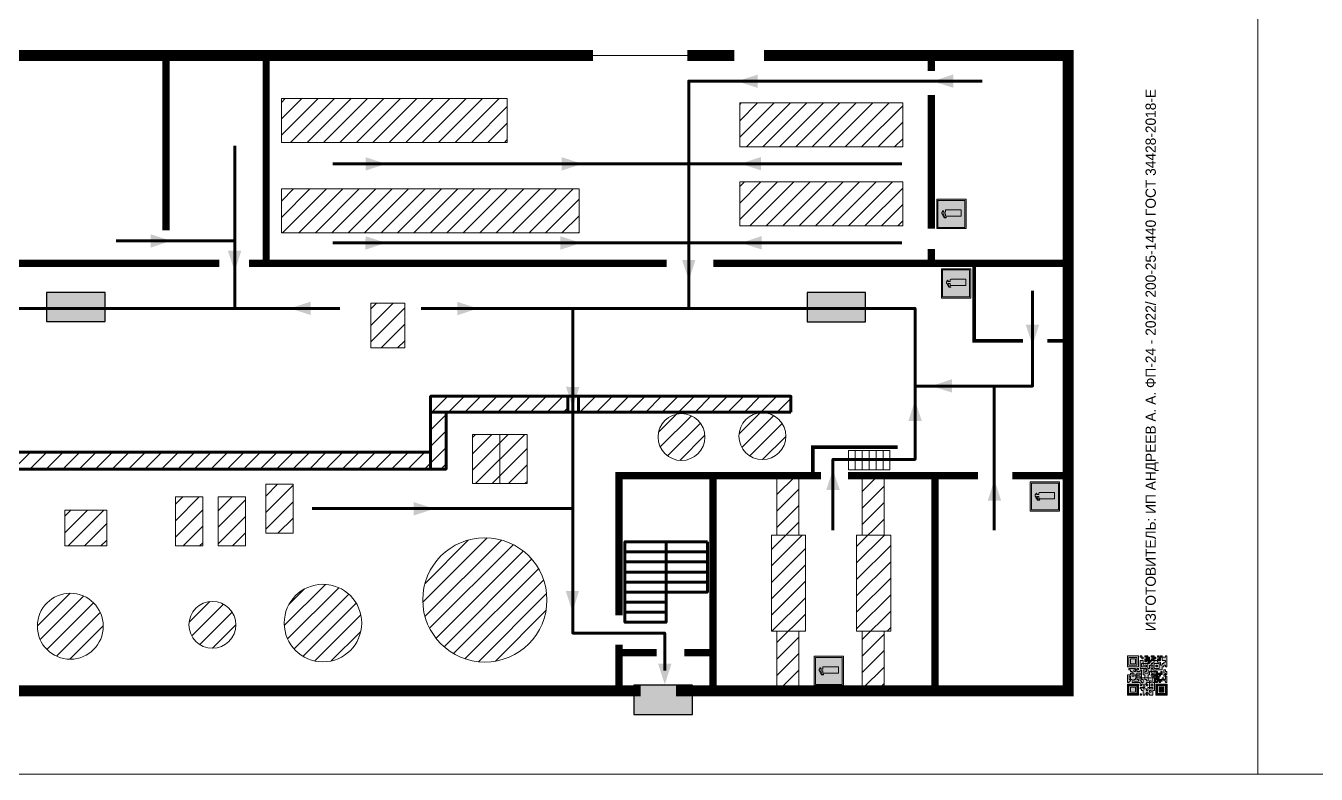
# Model space of a CAD drawing. Header units: millimetres. Extents: x 13810 to 67229, y 12374 to 21950.
# Drawn here: x 21384.7 to 21737.1, y 13757.4 to 13961.7 of the extents above; entities that cross this region are included whole.
import ezdxf

# ---------------------------------------------------------------- set-up
doc = ezdxf.new("R2010")
doc.units = ezdxf.units.MM
doc.layers.add('План_Штампы', color=7, linetype='Continuous')
doc.styles.add('обычный', font='arial.ttf')
pattern_1 = [(225, (42462.9512, 15480.0988), (2.24506403, -2.24506403), [])]

# ---------------------------------------------------------------- blocks, each defined once
blk = doc.blocks.new('A$C7B4425F7')
at = {"true_color": 0xffffff}
blk.add_hatch(color=7, dxfattribs=at).paths.add_polyline_path([(0, 0), (-16, 0), (-16, -8), (0, -8)])
h = blk.add_hatch(color=126)
h.paths.add_polyline_path([(-0.2, -0.2), (-15.8, -0.2), (-15.8, -7.8), (-0.2, -7.8)])
h.paths.add_polyline_path([(-11.76, -2.03), (-11.76, -3.66), (-11.17, -3.66, -0.568275), (-11.17, -6.18), (-12.58, -6.18), (-12.58, -2.03)], flags=16)
h.paths.add_polyline_path([(-13.33, -4.12, -0.495768), (-13.59, -6.18), (-15.03, -6.18), (-15.03, -2.03), (-13.59, -2.03, -0.487973)], flags=16)
h.paths.add_polyline_path([(-10.25, -2.03), (-9.48, -2.03), (-9.48, -6.18), (-10.25, -6.18)], flags=16)
h.paths.add_polyline_path([(-13.84, -3.69), (-14.24, -3.69), (-14.24, -3.03), (-13.9, -3.03, -0.692621)], flags=0)
h.paths.add_polyline_path([(-9.15, -2.03), (-8.4, -2.03), (-8.04, -3.07), (-7.68, -2.03), (-6.93, -2.03), (-7.64, -4.1), (-6.93, -6.18), (-7.68, -6.18), (-8.04, -5.14), (-8.4, -6.18), (-9.15, -6.18), (-8.44, -4.1)], flags=16)
h.paths.add_polyline_path([(-11.76, -4.46), (-11.42, -4.46, -0.692621), (-11.36, -5.12), (-11.76, -5.12)], flags=0)
h.paths.add_polyline_path([(-13.9, -5.2), (-14.24, -5.2), (-14.24, -4.55), (-13.84, -4.55, -0.708038)], flags=0)
edge = h.paths.add_edge_path(flags=16)
edge.add_ellipse((-5.51, -4.08), major_axis=(0, 2.05), ratio=0.586184, start_angle=0, end_angle=360)
edge = h.paths.add_edge_path(flags=0)
edge.add_ellipse((-5.51, -4.08), major_axis=(0, 1.14), ratio=0.454828, start_angle=0, end_angle=360)
h.paths.add_polyline_path([(-4.13, -4.96, 0.377264), (-3.48, -4.52, 0.0555), (-3.16, -2.03), (-1.66, -2.03), (-1.66, -4.96), (-0.96, -4.96), (-0.96, -7.01), (-1.75, -7.01), (-1.75, -6.18), (-3.3, -6.18), (-3.3, -7.02), (-4.13, -7.02)], flags=16)
h.paths.add_polyline_path([(-2.73, -2.91), (-2.28, -2.91), (-2.28, -4.96), (-3.05, -4.96, 0.079136)], flags=0)
at = {"color": 126}
blk.add_lwpolyline([(-16, -8), (0, -8), (0, 0), (-16, 0)], close=True, dxfattribs=at)
blk = doc.blocks.new('A$C32E8229D')
at = {"true_color": 0xffffff}
blk.add_hatch(color=7, dxfattribs=at).paths.add_polyline_path([(0, 0), (0, -8), (16, -8), (16, 0)])
h = blk.add_hatch(color=126)
h.paths.add_polyline_path([(0.2, -0.2), (15.8, -0.2), (15.8, -7.8), (0.2, -7.8)])
h.paths.add_polyline_path([(13.49, -2.05), (12.08, -2.05), (11.37, -2.63, 0.162397), (11.29, -2.84), (11.29, -3.63), (10.35, -3.63), (10.35, -4.05), (11.68, -4.05), (11.68, -3.48), (12.26, -4.28), (11.29, -5.1), (11.29, -6.78), (11.85, -6.78), (11.85, -5.44), (12.8, -4.64), (12.8, -5.94), (14.46, -5.94), (14.46, -5.39), (13.45, -5.39), (13.45, -3.97), (12.46, -2.59), (13.15, -2.59), (13.69, -3.34), (14.18, -3)], flags=16)
h.paths.add_polyline_path([(10.74, -1.82, 1), (11.8, -1.82, 1)], flags=16)
h.paths.add_polyline_path([(9.39, -3.59), (5.99, -3.59), (6.56, -3.03), (5.91, -3.03), (5.1, -3.83), (5.91, -4.64), (6.56, -4.64), (5.99, -4.09), (9.39, -4.09)], flags=16)
h.paths.add_polyline_path([(4.29, -1.08), (1.72, -1.08), (1.72, -6.6), (4.29, -6.6)], flags=16)
at = {"color": 126}
blk.add_lwpolyline([(16, -8), (0, -8), (0, 0), (16, 0)], close=True, dxfattribs=at)
blk = doc.blocks.new('A$C3AD82952')
at = {"true_color": 0xf5f5ff}
h = blk.add_hatch(color=7, dxfattribs=at)
h.dxf.hatch_style = 1
h.paths.add_polyline_path([(8.21, 8.73, 0.414214), (7.89, 9.05), (7.22, 9.05), (7.22, 9.92), (7.59, 9.92, 1), (7.57, 10.36), (7.22, 10.36), (7.22, 10.6), (6.43, 10.6), (6.43, 10.36), (6.01, 10.36), (4.74, 9.59), (4.74, 8.69), (4.98, 8.73), (4.98, 9.26), (6.12, 9.91), (6.43, 9.91), (6.43, 9.05), (5.76, 9.05, 0.414214), (5.44, 8.73), (5.44, 2.2), (8.21, 2.2)], flags=0)
h.paths.add_polyline_path([(12.8, 12.8), (0, 12.8), (0, 0), (12.8, 0)])
h.paths.add_polyline_path([(0.51, 12.29), (12.29, 12.29), (12.29, 0.51), (0.51, 0.51)], flags=16)
h.paths.add_polyline_path([(4.74, 9.59), (6.01, 10.36), (6.43, 10.36), (6.43, 10.6), (7.22, 10.6), (7.22, 10.36), (7.59, 10.36, -0.94586), (7.59, 9.92), (7.22, 9.92), (7.22, 9.05), (7.89, 9.05, -0.414214), (8.21, 8.73), (8.21, 2.2), (5.44, 2.2), (5.44, 8.73, -0.414214), (5.76, 9.05), (6.43, 9.05), (6.43, 9.91), (6.12, 9.91), (4.98, 9.26), (4.98, 8.73), (4.74, 8.69)], flags=0)
h = blk.add_hatch(color=242)
h.dxf.hatch_style = 1
h.paths.add_polyline_path([(12.29, 12.29), (0.51, 12.29), (0.51, 0.51), (12.29, 0.51)])
h.paths.add_polyline_path([(4.74, 8.69), (4.74, 9.59), (6.01, 10.36), (6.43, 10.36), (6.43, 10.6), (7.22, 10.6), (7.22, 10.36), (7.59, 10.36, -0.94586), (7.59, 9.92), (7.22, 9.92), (7.22, 9.05), (7.89, 9.05, -0.414214), (8.21, 8.73), (8.21, 2.2), (5.44, 2.2), (5.44, 8.73, -0.414214), (5.76, 9.05), (6.43, 9.05), (6.43, 9.91), (6.12, 9.91), (4.98, 9.26), (4.98, 8.73)], flags=16)
h = blk.add_hatch(color=7, dxfattribs=at)
h.dxf.hatch_style = 1
h.paths.add_polyline_path([(8.21, 8.73, 0.414214), (7.89, 9.05), (7.22, 9.05), (7.22, 9.92), (7.59, 9.92, 1), (7.57, 10.36), (7.22, 10.36), (7.22, 10.6), (6.43, 10.6), (6.43, 10.36), (6.01, 10.36), (4.74, 9.59), (4.74, 8.69), (4.98, 8.73), (4.98, 9.26), (6.12, 9.91), (6.43, 9.91), (6.43, 9.05), (5.76, 9.05, 0.414214), (5.44, 8.73), (5.44, 2.2), (8.21, 2.2)])
at = {"color": 242, "lineweight": 5}
for p, q in [((0, 0), (0, 12.8)), ((0, 12.8), (12.8, 12.8)), ((12.8, 0), (12.8, 12.8)), ((6.01, 10.36), (4.74, 9.59)), ((4.74, 9.59), (4.74, 8.69)), ((4.74, 8.69), (4.98, 8.73)), ((4.98, 9.26), (6.12, 9.91)), ((4.98, 8.73), (4.98, 9.26)), ((5.44, 2.2), (5.44, 8.73)), ((5.76, 9.05), (6.43, 9.05)), ((6.01, 10.36), (6.43, 10.36)), ((6.12, 9.91), (6.43, 9.91)), ((7.22, 10.6), (6.43, 10.6)), ((6.43, 10.6), (6.43, 10.36)), ((6.43, 9.91), (6.43, 9.05)), ((7.22, 10.36), (7.22, 10.6)), ((7.59, 10.36), (7.22, 10.36)), ((7.22, 9.05), (7.22, 9.92)), ((7.59, 9.92), (7.22, 9.92)), ((7.89, 9.05), (7.22, 9.05)), ((8.21, 2.2), (8.21, 8.73)), ((0, 0), (12.8, 0)), ((5.44, 2.2), (8.21, 2.2))]:
    blk.add_line(p, q, dxfattribs=at)
blk.add_lwpolyline([(0.51, 12.29), (12.29, 12.29), (12.29, 0.51), (0.51, 0.51)], close=True, dxfattribs=at)
for centre, radius, start, end in [((5.76, 8.73), 0.32, 90, 180), ((7.58, 10.14), 0.223, 273.1875, 86.8125), ((7.89, 8.73), 0.32, 0, 90)]:
    blk.add_arc(centre, radius, start, end, dxfattribs=at)
blk = doc.blocks.new('QR')
at = {"lineweight": 0}
h = blk.add_hatch(color=256, dxfattribs=at)
h.dxf.hatch_style = 1
h.paths.add_polyline_path([(9241.16, 2687.38), (9242.01, 2687.38), (9242.01, 2687.83), (9241.59, 2687.83), (9241.59, 2688.68), (9239.45, 2688.68), (9239.45, 2688.25), (9239.86, 2688.25), (9239.86, 2687.83), (9240.29, 2687.83), (9240.29, 2688.25), (9241.16, 2688.25), (9241.16, 2687.83), (9240.29, 2687.83), (9240.29, 2687.38), (9239.45, 2687.38), (9239.45, 2685.22), (9238.57, 2685.22), (9238.57, 2684.8), (9239.02, 2684.8), (9239.02, 2684.37), (9238.13, 2684.37), (9238.13, 2683.92), (9239.02, 2683.92), (9239.02, 2683.5), (9239.44, 2683.5), (9239.44, 2682.64), (9239.87, 2682.64), (9239.87, 2682.18), (9239.44, 2682.18), (9239.44, 2682.64), (9238.13, 2682.64), (9238.13, 2681.76), (9237.71, 2681.76), (9237.71, 2682.64), (9238.13, 2682.64), (9238.13, 2683.07), (9237.27, 2683.07), (9237.27, 2683.51), (9237.71, 2683.51), (9237.71, 2684.37), (9238.13, 2684.37), (9238.13, 2685.22), (9237.71, 2685.22), (9237.71, 2684.8), (9237.28, 2684.8), (9237.28, 2684.38), (9235.98, 2684.38), (9235.98, 2683.92), (9236.4, 2683.92), (9236.4, 2683.49), (9236.84, 2683.49), (9236.84, 2683.07), (9236.4, 2683.07), (9236.4, 2682.64), (9235.98, 2682.64), (9235.98, 2681.76), (9237.29, 2681.76), (9237.29, 2681.33), (9239.43, 2681.33), (9239.43, 2681.76), (9240.74, 2681.76), (9240.74, 2683.05), (9239.87, 2683.05), (9239.87, 2683.5), (9240.29, 2683.5), (9240.29, 2683.91), (9240.74, 2683.91), (9240.74, 2684.81), (9240.29, 2684.81), (9240.29, 2684.79), (9240.29, 2684.37), (9239.45, 2684.37), (9239.45, 2684.8), (9239.87, 2684.8), (9239.87, 2685.21), (9240.74, 2685.21), (9240.74, 2686.1), (9240.29, 2686.1), (9240.29, 2685.64), (9239.86, 2685.64), (9239.86, 2686.95), (9240.29, 2686.95), (9240.29, 2686.52), (9240.74, 2686.52), (9240.74, 2686.1), (9241.16, 2686.1), (9241.16, 2686.53), (9241.59, 2686.53), (9241.59, 2686.1), (9242.02, 2686.1), (9242.02, 2685.21), (9241.59, 2685.21), (9241.59, 2686.1), (9241.16, 2686.1), (9241.16, 2685.21), (9240.74, 2685.21), (9240.74, 2684.81), (9242.89, 2684.81), (9242.89, 2685.22), (9242.47, 2685.22), (9242.47, 2686.11), (9242.89, 2686.11), (9242.89, 2686.52), (9242.46, 2686.52), (9242.46, 2686.95), (9242.89, 2686.95), (9242.89, 2686.52), (9243.32, 2686.52), (9243.32, 2688.26), (9242.9, 2688.26), (9242.9, 2687.83), (9242.47, 2687.83), (9242.47, 2687.38), (9242.01, 2687.38), (9242.01, 2686.94), (9241.16, 2686.94)])
h.paths.add_polyline_path([(9239.02, 2682.18), (9239.02, 2681.76), (9238.54, 2681.76), (9238.54, 2682.18)], flags=16)
h.paths.add_polyline_path([(9237.27, 2682.65), (9237.27, 2682.19), (9236.83, 2682.19), (9236.83, 2682.65)], flags=16)
h = blk.add_hatch(color=256, dxfattribs=at)
h.dxf.hatch_style = 1
h.paths.add_polyline_path([(9238.15, 2687.83), (9236.83, 2687.83), (9236.83, 2686.52), (9238.15, 2686.52)], flags=0)
h.paths.add_polyline_path([(9239.01, 2685.65), (9239.01, 2688.68), (9235.98, 2688.68), (9235.98, 2685.65)])
h.paths.add_polyline_path([(9236.41, 2686.1), (9236.41, 2688.26), (9238.56, 2688.26), (9238.56, 2686.1)], flags=16)
h.paths.add_polyline_path([(9236.83, 2686.52), (9236.83, 2687.83), (9238.15, 2687.83), (9238.15, 2686.52)], flags=0)
h = blk.add_hatch(color=256, dxfattribs=at)
h.dxf.hatch_style = 1
h.paths.add_polyline_path([(9243.32, 2686.11), (9242.89, 2686.11), (9242.89, 2685.64), (9243.32, 2685.64)])
h.paths.add_polyline_path([(9239.02, 2683.07), (9239.02, 2683.5), (9238.56, 2683.5), (9238.56, 2683.07)])
h.paths.add_polyline_path([(9236.4, 2684.8), (9236.4, 2685.22), (9235.98, 2685.22), (9235.98, 2684.8)])
h.paths.add_polyline_path([(9236.4, 2683.07), (9236.4, 2683.49), (9235.98, 2683.49), (9235.98, 2683.07)])
h = blk.add_hatch(color=256, dxfattribs=at)
h.dxf.hatch_style = 1
h.paths.add_polyline_path([(9238.15, 2686.52), (9238.15, 2687.83), (9236.83, 2687.83), (9236.83, 2686.52)])
h.paths.add_polyline_path([(9245.91, 2686.52), (9245.91, 2687.83), (9244.59, 2687.83), (9244.59, 2686.52)], flags=0)
h.paths.add_polyline_path([(9246.77, 2685.65), (9246.77, 2688.68), (9243.74, 2688.68), (9243.74, 2685.65)])
h.paths.add_polyline_path([(9244.17, 2686.1), (9244.17, 2688.26), (9246.32, 2688.26), (9246.32, 2686.1)], flags=16)
h.paths.add_polyline_path([(9244.59, 2686.52), (9244.59, 2687.83), (9245.91, 2687.83), (9245.91, 2686.52)], flags=0)
h = blk.add_hatch(color=256, dxfattribs=at)
h.dxf.hatch_style = 1
h.paths.add_polyline_path([(9240.75, 2681.76), (9240.75, 2681.35), (9241.17, 2681.35), (9241.17, 2681.76)])
h.paths.add_polyline_path([(9241.6, 2682.18), (9241.17, 2682.18), (9241.17, 2681.76), (9241.6, 2681.76)])
h.paths.add_polyline_path([(9242.47, 2681.34), (9242.47, 2682.19), (9242.02, 2682.19), (9242.02, 2681.76), (9241.6, 2681.76), (9241.6, 2681.34)])
h.paths.add_polyline_path([(9239.87, 2678.3), (9239.44, 2678.3), (9239.44, 2677.89), (9241.17, 2677.89), (9241.17, 2678.3), (9240.28, 2678.3), (9240.28, 2678.73), (9239.87, 2678.73)])
h.paths.add_polyline_path([(9240.75, 2678.73), (9240.75, 2679.19), (9240.28, 2679.19), (9240.28, 2678.73)])
h.paths.add_polyline_path([(9241.6, 2678.73), (9241.17, 2678.73), (9241.17, 2678.3), (9241.6, 2678.3)])
h.paths.add_polyline_path([(9242.02, 2678.3), (9241.6, 2678.3), (9241.6, 2677.89), (9242.48, 2677.89), (9242.48, 2678.31), (9242.9, 2678.31), (9242.9, 2678.73), (9242.02, 2678.73)])
h.paths.add_polyline_path([(9246.36, 2684.37), (9246.36, 2684.79), (9245.93, 2684.79), (9245.93, 2684.37)])
h.paths.add_polyline_path([(9246.78, 2685.2), (9246.36, 2685.2), (9246.36, 2684.79), (9246.78, 2684.79)])
h.paths.add_polyline_path([(9245.91, 2687.83), (9244.59, 2687.83), (9244.59, 2686.52), (9245.91, 2686.52)])
h = blk.add_hatch(color=256, dxfattribs=at)
h.dxf.hatch_style = 1
h.paths.add_polyline_path([(9243.32, 2682.64), (9243.32, 2683.07), (9244.62, 2683.07), (9244.62, 2684.37), (9243.74, 2684.37), (9243.74, 2684.8), (9244.62, 2684.8), (9244.62, 2684.37), (9245.48, 2684.37), (9245.48, 2685.22), (9243.32, 2685.22), (9243.32, 2683.5), (9242.89, 2683.5), (9242.89, 2683.06), (9242.01, 2683.06), (9242.01, 2683.91), (9242.47, 2683.91), (9242.47, 2683.5), (9242.89, 2683.5), (9242.89, 2684.38), (9241.59, 2684.38), (9241.59, 2683.91), (9240.74, 2683.91), (9240.74, 2683.05), (9241.59, 2683.05), (9241.59, 2682.64), (9242.47, 2682.64), (9242.47, 2682.19), (9242.91, 2682.19), (9242.91, 2681.34), (9242.48, 2681.34), (9242.48, 2680.91), (9242.91, 2680.91), (9242.91, 2679.17), (9243.75, 2679.17), (9243.75, 2678.73), (9244.2, 2678.73), (9244.2, 2678.3), (9243.75, 2678.3), (9243.75, 2677.88), (9246.78, 2677.88), (9246.78, 2678.3), (9246.35, 2678.3), (9246.35, 2679.19), (9245.48, 2679.19), (9245.48, 2678.31), (9245.05, 2678.31), (9245.05, 2678.73), (9244.62, 2678.73), (9244.62, 2679.19), (9244.2, 2679.19), (9244.2, 2679.61), (9245.05, 2679.61), (9245.05, 2680.46), (9245.48, 2680.46), (9245.48, 2681.34), (9245.04, 2681.34), (9245.04, 2681.76), (9244.63, 2681.76), (9244.63, 2682.19), (9244.21, 2682.19), (9244.21, 2681.76), (9243.32, 2681.76), (9243.32, 2682.19), (9244.21, 2682.19), (9244.21, 2682.64)])
h.paths.add_polyline_path([(9243.75, 2683.49), (9243.75, 2683.92), (9244.21, 2683.92), (9244.21, 2683.49)], flags=16)
h.paths.add_polyline_path([(9243.32, 2681.34), (9244.63, 2681.34), (9244.63, 2680.04), (9243.32, 2680.04)], flags=16)
h.paths.add_polyline_path([(9243.76, 2680.89), (9244.18, 2680.89), (9244.18, 2680.48), (9243.76, 2680.48)], flags=0)
h = blk.add_hatch(color=256, dxfattribs=at)
h.dxf.hatch_style = 1
h.paths.add_polyline_path([(9246.36, 2683.07), (9246.78, 2683.07), (9246.78, 2683.92), (9246.36, 2683.92), (9246.36, 2683.49), (9245.92, 2683.49), (9245.92, 2683.92), (9245.06, 2683.92), (9245.06, 2683.49), (9245.48, 2683.49), (9245.48, 2683.07), (9244.62, 2683.07), (9244.62, 2682.65), (9245.05, 2682.65), (9245.05, 2682.18), (9245.48, 2682.18), (9245.48, 2682.65), (9246.36, 2682.65)])
h.paths.add_polyline_path([(9246.78, 2682.18), (9246.36, 2682.18), (9246.36, 2681.75), (9245.92, 2681.75), (9245.92, 2682.18), (9245.48, 2682.18), (9245.48, 2681.34), (9245.48, 2681.34), (9245.94, 2681.34), (9245.94, 2680.91), (9246.36, 2680.91), (9246.36, 2681.34), (9246.78, 2681.34)])
h = blk.add_hatch(color=256, dxfattribs=at)
h.dxf.hatch_style = 1
h.paths.add_polyline_path([(9235.98, 2680.9), (9235.98, 2677.86), (9239.02, 2677.86), (9239.02, 2680.9)])
h.paths.add_polyline_path([(9238.57, 2680.48), (9238.57, 2678.32), (9236.41, 2678.32), (9236.41, 2680.48)], flags=16)
h.paths.add_polyline_path([(9238.15, 2680.05), (9238.15, 2678.74), (9236.83, 2678.74), (9236.83, 2680.05)], flags=0)
h = blk.add_hatch(color=256, dxfattribs=at)
h.dxf.hatch_style = 1
h.paths.add_polyline_path([(9238.15, 2680.05), (9236.83, 2680.05), (9236.83, 2678.74), (9238.15, 2678.74)])
h = blk.add_hatch(color=256, dxfattribs=at)
h.dxf.hatch_style = 1
h.paths.add_polyline_path([(9242.02, 2680.46), (9242.48, 2680.46), (9242.48, 2680.91), (9241.58, 2680.91), (9241.58, 2681.35), (9241.17, 2681.35), (9241.17, 2680.91), (9240.75, 2680.91), (9240.75, 2681.33), (9239.43, 2681.33), (9239.43, 2680.46), (9239.86, 2680.46), (9239.86, 2680.92), (9240.3, 2680.92), (9240.3, 2680.46), (9239.86, 2680.46), (9239.86, 2680.04), (9239.44, 2680.04), (9239.44, 2679.62), (9239.86, 2679.62), (9239.86, 2679.19), (9240.29, 2679.19), (9240.29, 2680.03), (9241.18, 2680.03), (9241.18, 2680.47), (9241.6, 2680.47), (9241.6, 2680.03), (9241.18, 2680.03), (9241.18, 2679.61), (9241.6, 2679.61), (9241.6, 2679.19), (9242.47, 2679.19), (9242.47, 2679.6), (9242.02, 2679.6)])
h = blk.add_hatch(color=256, dxfattribs=at)
h.dxf.hatch_style = 1
h.paths.add_polyline_path([(9244.18, 2680.48), (9244.18, 2680.89), (9243.76, 2680.89), (9243.76, 2680.48)])
h = blk.add_hatch(color=256, dxfattribs=at)
h.dxf.hatch_style = 1
h.paths.add_polyline_path([(9245.93, 2680.04), (9245.93, 2680.46), (9245.48, 2680.46), (9245.48, 2679.62), (9246.35, 2679.62), (9246.35, 2680.04)])
h.paths.add_polyline_path([(9246.78, 2680.04), (9246.78, 2680.46), (9246.35, 2680.46), (9246.35, 2680.04)])
h.paths.add_polyline_path([(9246.78, 2679.18), (9246.78, 2679.62), (9246.35, 2679.62), (9246.35, 2679.18)])
for points in [[(9237.71, 2685.22), (9238.13, 2685.22), (9238.13, 2684.37), (9237.71, 2684.37), (9237.71, 2683.51), (9237.27, 2683.51), (9237.27, 2683.07), (9238.13, 2683.07), (9238.13, 2682.64), (9237.71, 2682.64), (9237.71, 2681.76), (9238.13, 2681.76), (9238.13, 2682.64), (9239.44, 2682.64), (9239.44, 2683.5), (9239.02, 2683.5), (9239.02, 2683.07), (9238.56, 2683.07), (9238.56, 2683.5), (9239.02, 2683.5), (9239.02, 2683.92), (9238.13, 2683.92), (9238.13, 2684.37), (9239.02, 2684.37), (9239.02, 2684.8), (9238.57, 2684.8), (9238.57, 2685.22), (9239.45, 2685.22), (9239.45, 2687.38), (9240.29, 2687.38), (9240.29, 2687.83), (9239.86, 2687.83), (9239.86, 2688.25), (9239.45, 2688.25), (9239.45, 2688.68), (9241.59, 2688.68), (9241.59, 2687.83), (9242.01, 2687.83), (9242.01, 2687.38), (9242.47, 2687.38), (9242.47, 2687.83), (9242.9, 2687.83), (9242.9, 2688.26), (9243.32, 2688.26), (9243.32, 2686.52), (9242.89, 2686.52), (9242.89, 2686.11), (9243.32, 2686.11), (9243.32, 2685.64), (9242.89, 2685.64), (9242.89, 2686.11), (9242.47, 2686.11), (9242.47, 2685.22), (9242.89, 2685.22), (9242.89, 2684.81), (9240.74, 2684.81), (9240.74, 2683.91), (9241.59, 2683.91), (9241.59, 2684.38), (9242.89, 2684.38), (9242.89, 2683.5), (9242.47, 2683.5), (9242.47, 2683.91), (9242.01, 2683.91), (9242.01, 2683.06), (9242.89, 2683.06), (9242.89, 2683.5), (9243.32, 2683.5), (9243.32, 2685.22), (9245.48, 2685.22), (9245.48, 2684.37), (9244.62, 2684.37), (9244.62, 2683.07), (9245.48, 2683.07), (9245.48, 2683.49), (9245.06, 2683.49), (9245.06, 2683.92), (9245.92, 2683.92), (9245.92, 2683.49), (9246.36, 2683.49), (9246.36, 2683.92), (9246.78, 2683.92), (9246.78, 2683.07), (9246.36, 2683.07), (9246.36, 2682.65), (9245.48, 2682.65), (9245.48, 2682.18), (9245.92, 2682.18), (9245.92, 2681.75), (9246.36, 2681.75), (9246.36, 2682.18), (9246.78, 2682.18), (9246.78, 2681.34), (9246.36, 2681.34), (9246.36, 2680.91), (9245.94, 2680.91), (9245.94, 2681.34), (9245.48, 2681.34), (9245.48, 2680.46), (9245.93, 2680.46), (9245.93, 2680.04), (9246.35, 2680.04), (9246.35, 2680.46), (9246.78, 2680.46), (9246.78, 2680.04), (9246.78, 2680.04), (9246.35, 2680.04), (9246.35, 2679.62), (9246.78, 2679.62), (9246.78, 2679.18), (9246.35, 2679.18), (9246.35, 2678.3), (9246.78, 2678.3), (9246.78, 2677.88), (9243.75, 2677.88), (9243.75, 2678.3), (9244.2, 2678.3), (9244.2, 2678.73), (9243.75, 2678.73), (9243.75, 2679.17), (9242.91, 2679.17), (9242.91, 2680.91), (9242.48, 2680.91), (9242.48, 2680.46), (9242.02, 2680.46), (9242.02, 2679.6), (9242.47, 2679.6), (9242.47, 2679.19), (9241.6, 2679.19), (9241.6, 2679.61), (9241.18, 2679.61), (9241.18, 2680.03), (9240.29, 2680.03), (9240.29, 2679.19), (9240.75, 2679.19), (9240.75, 2678.73), (9240.28, 2678.73), (9240.28, 2678.3), (9241.17, 2678.3), (9241.17, 2678.73), (9241.6, 2678.73), (9241.6, 2678.3), (9242.02, 2678.3), (9242.02, 2678.73), (9242.9, 2678.73), (9242.9, 2678.31), (9242.48, 2678.31), (9242.48, 2677.89), (9241.6, 2677.89), (9241.6, 2678.3), (9241.17, 2678.3), (9241.17, 2677.89), (9239.44, 2677.89), (9239.44, 2678.3), (9239.87, 2678.3), (9239.87, 2678.73), (9240.28, 2678.73), (9240.28, 2679.19), (9240.29, 2679.19), (9239.86, 2679.19), (9239.86, 2679.62), (9239.44, 2679.62), (9239.44, 2680.04), (9239.86, 2680.04), (9239.86, 2680.46), (9239.43, 2680.46), (9239.43, 2681.33), (9237.29, 2681.33), (9237.29, 2681.76), (9235.98, 2681.76), (9235.98, 2682.64), (9236.4, 2682.64), (9236.4, 2683.07), (9235.98, 2683.07), (9235.98, 2683.49), (9236.4, 2683.49), (9236.4, 2683.92), (9235.98, 2683.92), (9235.98, 2684.38), (9237.28, 2684.38), (9237.28, 2684.8), (9237.71, 2684.8), (9237.71, 2685.22), (9237.92, 2685.22)], [(9240.74, 2686.1), (9240.74, 2686.52), (9240.29, 2686.52), (9240.29, 2686.95), (9239.86, 2686.95), (9239.86, 2685.64), (9240.29, 2685.64), (9240.29, 2686.1), (9240.74, 2686.1), (9240.74, 2686.52)], [(9240.74, 2683.05), (9240.74, 2681.76), (9239.43, 2681.76), (9239.43, 2681.33), (9240.75, 2681.33), (9240.75, 2681.35), (9240.75, 2680.91), (9241.17, 2680.91), (9241.17, 2681.35), (9241.58, 2681.35), (9241.58, 2680.91), (9242.48, 2680.91), (9242.48, 2681.34), (9242.91, 2681.34), (9242.91, 2682.19), (9242.47, 2682.19), (9242.47, 2682.64), (9241.59, 2682.64), (9241.59, 2683.05), (9240.74, 2683.05)], [(9240.74, 2685.21), (9239.87, 2685.21), (9239.87, 2684.8), (9239.45, 2684.8), (9239.45, 2684.37), (9240.29, 2684.37), (9240.29, 2684.79), (9240.29, 2684.81), (9240.74, 2684.81), (9240.74, 2685.21), (9239.87, 2685.21)], [(9240.74, 2683.91), (9240.29, 2683.91), (9240.29, 2683.5), (9239.87, 2683.5), (9239.87, 2683.05), (9240.74, 2683.05), (9240.74, 2683.91)], [(9241.6, 2681.76), (9242.02, 2681.76), (9242.02, 2682.19), (9242.47, 2682.19), (9242.47, 2681.34), (9241.6, 2681.34), (9241.6, 2681.76)], [(9244.62, 2683.07), (9243.32, 2683.07), (9243.32, 2682.64), (9244.21, 2682.64), (9244.21, 2682.19), (9243.32, 2682.19), (9243.32, 2681.76), (9244.21, 2681.76), (9244.21, 2682.19), (9244.63, 2682.19), (9244.63, 2681.76), (9245.04, 2681.76), (9245.04, 2681.34), (9245.48, 2681.34)], [(9244.62, 2684.37), (9244.62, 2684.8), (9243.74, 2684.8), (9243.74, 2684.37), (9244.62, 2684.37)], [(9245.48, 2682.18), (9245.05, 2682.18), (9245.05, 2682.65), (9244.62, 2682.65), (9244.62, 2683.07)], [(9245.48, 2682.18), (9245.48, 2681.34)], [(9239.86, 2680.46), (9239.86, 2680.92), (9240.3, 2680.92), (9240.3, 2680.46), (9239.86, 2680.46)], [(9245.48, 2680.46), (9245.05, 2680.46), (9245.05, 2679.61), (9244.2, 2679.61), (9244.2, 2679.19), (9244.62, 2679.19), (9244.62, 2678.73), (9245.05, 2678.73), (9245.05, 2678.31), (9245.48, 2678.31), (9245.48, 2679.19), (9246.35, 2679.19), (9246.35, 2679.07)], [(9246.35, 2679.62), (9245.48, 2679.62), (9245.48, 2680.46)], [(9245.48, 2680.46), (9245.48, 2679.62), (9246.35, 2679.62), (9246.35, 2680.04), (9245.93, 2680.04), (9245.93, 2680.46), (9245.48, 2680.46), (9245.48, 2679.62)], [(9246.35, 2679.62), (9246.35, 2679.18)]]:
    blk.add_lwpolyline(points, dxfattribs=at)
for points in [[(9235.98, 2685.65), (9239.01, 2685.65), (9239.01, 2688.68), (9235.98, 2688.68)], [(9236.41, 2688.26), (9238.56, 2688.26), (9238.56, 2686.1), (9236.41, 2686.1)], [(9236.83, 2687.83), (9238.15, 2687.83), (9238.15, 2686.52), (9236.83, 2686.52)], [(9240.29, 2687.83), (9241.16, 2687.83), (9241.16, 2688.25), (9240.29, 2688.25)], [(9240.29, 2688.25), (9241.16, 2688.25), (9241.16, 2687.83), (9240.29, 2687.83)], [(9241.16, 2686.1), (9240.74, 2686.1), (9240.74, 2685.21), (9241.16, 2685.21)], [(9242.01, 2687.38), (9241.16, 2687.38), (9241.16, 2686.94), (9242.01, 2686.94)], [(9241.16, 2687.38), (9242.01, 2687.38), (9242.01, 2686.94), (9241.16, 2686.94)], [(9241.16, 2686.53), (9241.59, 2686.53), (9241.59, 2686.1), (9241.16, 2686.1)], [(9241.59, 2686.1), (9242.02, 2686.1), (9242.02, 2685.21), (9241.59, 2685.21)], [(9242.89, 2686.52), (9242.46, 2686.52), (9242.46, 2686.95), (9242.89, 2686.95)], [(9243.74, 2685.65), (9246.77, 2685.65), (9246.77, 2688.68), (9243.74, 2688.68)], [(9244.17, 2688.26), (9246.32, 2688.26), (9246.32, 2686.1), (9244.17, 2686.1)], [(9244.59, 2687.83), (9245.91, 2687.83), (9245.91, 2686.52), (9244.59, 2686.52)], [(9235.98, 2684.8), (9236.4, 2684.8), (9236.4, 2685.22), (9235.98, 2685.22)], [(9236.4, 2683.07), (9236.84, 2683.07), (9236.84, 2683.49), (9236.4, 2683.49)], [(9236.83, 2682.19), (9237.27, 2682.19), (9237.27, 2682.65), (9236.83, 2682.65)], [(9238.54, 2682.18), (9239.02, 2682.18), (9239.02, 2681.76), (9238.54, 2681.76)], [(9239.44, 2682.64), (9239.87, 2682.64), (9239.87, 2682.18), (9239.44, 2682.18)], [(9241.17, 2682.18), (9241.6, 2682.18), (9241.6, 2681.76), (9241.17, 2681.76)], [(9243.75, 2683.92), (9244.21, 2683.92), (9244.21, 2683.49), (9243.75, 2683.49)], [(9245.93, 2684.79), (9246.36, 2684.79), (9246.36, 2684.37), (9245.93, 2684.37)], [(9246.36, 2685.2), (9246.78, 2685.2), (9246.78, 2684.79), (9246.36, 2684.79)], [(9235.98, 2677.86), (9239.02, 2677.86), (9239.02, 2680.9), (9235.98, 2680.9)], [(9236.41, 2680.48), (9238.57, 2680.48), (9238.57, 2678.32), (9236.41, 2678.32)], [(9236.83, 2680.05), (9238.15, 2680.05), (9238.15, 2678.74), (9236.83, 2678.74)], [(9240.75, 2681.76), (9241.17, 2681.76), (9241.17, 2681.35), (9240.75, 2681.35)], [(9241.18, 2680.03), (9241.6, 2680.03), (9241.6, 2680.47), (9241.18, 2680.47)], [(9243.32, 2680.04), (9244.63, 2680.04), (9244.63, 2681.34), (9243.32, 2681.34)], [(9243.76, 2680.89), (9244.18, 2680.89), (9244.18, 2680.48), (9243.76, 2680.48)]]:
    blk.add_lwpolyline(points, close=True, dxfattribs=at)

msp = doc.modelspace()

# ---------------------------------------------------------------- hatches: boundary and pattern name
at = {"lineweight": 0}
h = msp.add_hatch(dxfattribs=at)
h.set_pattern_fill('ANSI31', color=256, angle=180)
h.set_pattern_definition(pattern_1)
h.paths.add_polyline_path([(21579.64, 13907.11), (21624.15, 13907.11), (21624.15, 13919.12), (21579.64, 13919.12)])
h.paths.add_polyline_path([(21579.64, 13928.64), (21624.15, 13928.64), (21624.15, 13940.66), (21579.64, 13940.66)])
h.paths.add_polyline_path([(21454.46, 13905.18), (21535.77, 13905.18), (21535.77, 13917.19), (21454.46, 13917.19)])
h.paths.add_polyline_path([(21454.46, 13929.86), (21516.16, 13929.86), (21516.16, 13941.88), (21454.46, 13941.88)])
h.paths.add_polyline_path([(21478.88, 13873.75), (21488.17, 13873.75), (21488.17, 13885.99), (21478.88, 13885.99)])
h.paths.add_polyline_path([(21374.05, 13847.62), (21381.51, 13847.62), (21381.51, 13861), (21374.05, 13861)])
h.paths.add_polyline_path([(21366.59, 13847.62), (21374.05, 13847.62), (21374.05, 13861), (21366.59, 13861)])
h.paths.add_polyline_path([(21322.56, 13847.62), (21330.02, 13847.62), (21330.02, 13861), (21322.56, 13861)])
h.paths.add_polyline_path([(21280.64, 13874.16), (21305.29, 13874.16), (21305.29, 13882.49), (21280.64, 13882.49)])
h.paths.add_polyline_path([(21248.34, 13875.84, 1), (21269.5, 13875.84, 1)])
h.paths.add_polyline_path([(21241.45, 13847.17), (21254.83, 13847.17), (21254.83, 13854.64), (21241.45, 13854.64)])
h.paths.add_polyline_path([(21241.45, 13839.71), (21254.83, 13839.71), (21254.83, 13847.17), (21241.45, 13847.17)])
h = msp.add_hatch(dxfattribs=at)
h.set_pattern_fill('ANSI31', color=256, angle=180)
h.set_pattern_definition(pattern_1)
h.paths.add_polyline_path([(21592.24, 13849.65, 1), (21579.44, 13849.65, 1)])
h.paths.add_polyline_path([(21557.33, 13849.42, 1), (21570.13, 13849.42, 1)])
h.paths.add_polyline_path([(21535.6, 13856.22), (21593.63, 13856.22), (21593.63, 13860.57), (21535.6, 13860.57)])
h.paths.add_polyline_path([(21495.2, 13856.22), (21499.46, 13856.22), (21532.71, 13856.22), (21532.71, 13860.57), (21495.2, 13860.57)])
h.paths.add_polyline_path([(21495.2, 13840.68), (21499.46, 13840.68), (21499.46, 13856.22), (21495.2, 13856.22)])
h.paths.add_polyline_path([(21287.72, 13840.68), (21495.2, 13840.68), (21495.2, 13845.32), (21287.72, 13845.32)])
h.paths.add_polyline_path([(21514.12, 13836.71), (21521.58, 13836.71), (21521.58, 13850.1), (21514.12, 13850.1)])
h.paths.add_polyline_path([(21506.66, 13836.71), (21514.12, 13836.71), (21514.12, 13850.1), (21506.66, 13850.1)])
h.paths.add_polyline_path([(21493.07, 13804.95, 1), (21526.98, 13804.95, 1)])
h.paths.add_polyline_path([(21455.24, 13798.63, 1), (21476.39, 13798.63, 1)])
h.paths.add_polyline_path([(21429.22, 13798.15, 1), (21442.03, 13798.15, 1)])
h.paths.add_polyline_path([(21387.82, 13797.75, 1), (21405.82, 13797.75, 1)])
h.paths.add_polyline_path([(21450.22, 13823.14), (21457.68, 13823.14), (21457.68, 13836.52), (21450.22, 13836.52)])
h.paths.add_polyline_path([(21437.21, 13819.7), (21444.67, 13819.7), (21444.67, 13833.08), (21437.21, 13833.08)])
h.paths.add_polyline_path([(21425.54, 13819.7), (21433, 13819.7), (21433, 13833.08), (21425.54, 13833.08)])
h.paths.add_polyline_path([(21395.31, 13819.7), (21406.79, 13819.7), (21406.79, 13829.45), (21395.31, 13829.45)])
h.paths.add_polyline_path([(21348.97, 13822.04), (21356.43, 13822.04), (21356.43, 13835.42), (21348.97, 13835.42)])
h.paths.add_polyline_path([(21341.5, 13822.04), (21348.97, 13822.04), (21348.97, 13835.42), (21341.5, 13835.42)])
h.paths.add_polyline_path([(21318.9, 13822.04), (21326.36, 13822.04), (21326.36, 13835.42), (21318.9, 13835.42)])
h.paths.add_polyline_path([(21303.65, 13822.04), (21311.12, 13822.04), (21311.12, 13835.42), (21303.65, 13835.42)])
h.paths.add_polyline_path([(21291.41, 13822.04), (21298.87, 13822.04), (21298.87, 13835.42), (21291.41, 13835.42)])
h = msp.add_hatch(dxfattribs=at)
h.set_pattern_fill('ANSI31', color=256, angle=180)
h.set_pattern_definition(pattern_1)
h.paths.add_polyline_path([(21613.08, 13780.47), (21619.06, 13780.47), (21619.06, 13796.39), (21613.08, 13796.39)])
h.paths.add_polyline_path([(21589.81, 13780.47), (21595.79, 13780.47), (21595.79, 13796.39), (21589.81, 13796.39)])
h.paths.add_polyline_path([(21611.57, 13796.39), (21620.87, 13796.39), (21620.87, 13822.61), (21611.57, 13822.61)])
h.paths.add_polyline_path([(21588.3, 13796.39), (21597.6, 13796.39), (21597.6, 13822.61), (21588.3, 13822.61)])
h.paths.add_polyline_path([(21613.08, 13822.61), (21619.06, 13822.61), (21619.06, 13838.53), (21613.08, 13838.53)])
h.paths.add_polyline_path([(21589.81, 13822.61), (21595.79, 13822.61), (21595.79, 13838.53), (21589.81, 13838.53)])

# ---------------------------------------------------------------- linework, layer by layer
at = {"color": 126, "lineweight": 0, "true_color": 0x008754}
for points in [[(21121.1, 14152.36), (21721.1, 14152.36), (21721.1, 13757.36), (21121.1, 13757.36)], [(21721.1, 14152.36), (22321.1, 14152.36), (22321.1, 13757.36), (21721.1, 13757.36)]]:
    msp.add_lwpolyline(points, close=True, dxfattribs=at)
at = {"lineweight": 0}
for points, const_width in [([(21539.57, 13953.6), (21382.74, 13953.6)], 3), ([(21422.99, 13905.9), (21422.99, 13953.06)], 2), ([(21450.31, 13897.04), (21450.31, 13952.62)], 2), ([(21562.27, 13780.11), (21669.31, 13780.11), (21669.31, 13953.6), (21586.25, 13953.6)], 3), ([(21578.2, 13953.6), (21565.33, 13953.6)], 3), ([(21631.99, 13953.6), (21631.99, 13949.34)], 2), ([(21631.99, 13942.77), (21631.99, 13906.27)], 2), ([(21631.99, 13896.81), (21631.99, 13900.77)], 2), ([(21437.5, 13896.81), (21339.08, 13896.81)], 2), ([(21559.69, 13896.81), (21445.6, 13896.81)], 2), ([(21669.08, 13896.81), (21572.4, 13896.81)], 2), ([(21599.61, 13838.9), (21599.61, 13846.61), (21622.74, 13846.61)], 1), ([(21601.87, 13838.9), (21546.63, 13838.9), (21546.63, 13800.73)], 2), ([(21572.33, 13780.56), (21572.33, 13838.9)], 2), ([(21644.7, 13838.9), (21609.21, 13838.9)], 2), ([(21632.96, 13838.9), (21632.96, 13780.96)], 2), ([(21669.65, 13838.9), (21654.08, 13838.9)], 2), ([(21546.63, 13792.73), (21546.63, 13781.2)], 2), ([(21546.63, 13790.57), (21552.64, 13790.57)], 2), ([(21556.96, 13790.57), (21552.64, 13790.57)], 2), ([(21572.33, 13790.57), (21564.48, 13790.57)], 2), ([(21281.47, 13780.11), (21552.62, 13780.11)], 3)]:
    msp.add_lwpolyline(points, dxfattribs=dict(at, const_width=const_width))
msp.add_lwpolyline([(21565.33, 13953.6), (21533.23, 13953.6)], dxfattribs=at)
at = {"color": 126, "lineweight": 100, "true_color": 0x008754}
for points in [[(21645.87, 13946.61), (21565.74, 13946.61), (21565.74, 13884.54)], [(21441.71, 13884.54), (21441.71, 13928.96)], [(21565.74, 13924.02), (21468.56, 13924.02)], [(21623.87, 13924.02), (21565.74, 13924.02)], [(21409.35, 13902.95), (21441.71, 13902.95)], [(21565.74, 13902.44), (21468.56, 13902.44)], [(21623.87, 13902.44), (21565.74, 13902.44)], [(21649.14, 13863.35), (21659.61, 13863.35), (21659.61, 13889.31)], [(21470.46, 13884.54), (21311.13, 13884.54)], [(21534.05, 13884.54), (21492.68, 13884.54)], [(21559.17, 13785.63), (21559.17, 13795.88), (21534.05, 13795.88), (21534.05, 13884.54), (21627.54, 13884.54), (21627.54, 13843.32), (21605.09, 13843.32), (21605.09, 13823.97)], [(21649.14, 13823.97), (21649.14, 13863.35), (21627.54, 13863.35)], [(21462.88, 13829.88), (21534.05, 13829.88)]]:
    msp.add_lwpolyline(points, dxfattribs=at)
at = {"lineweight": 0}
for points in [[(21516.16, 13941.88), (21454.46, 13941.88), (21454.46, 13929.86), (21516.16, 13929.86)], [(21624.15, 13940.66), (21579.64, 13940.66), (21579.64, 13928.64), (21624.15, 13928.64)], [(21535.77, 13917.19), (21454.46, 13917.19), (21454.46, 13905.18), (21535.77, 13905.18)], [(21624.15, 13919.12), (21579.64, 13919.12), (21579.64, 13907.11), (21624.15, 13907.11)], [(21488.17, 13873.75), (21478.88, 13873.75), (21478.88, 13885.99), (21488.17, 13885.99)], [(21514.12, 13836.71), (21506.66, 13836.71), (21506.66, 13850.1), (21514.12, 13850.1)], [(21521.58, 13836.71), (21514.12, 13836.71), (21514.12, 13850.1), (21521.58, 13850.1)], [(21611.2, 13840.44), (21609.31, 13840.44), (21609.31, 13845.75), (21611.2, 13845.75)], [(21613.09, 13840.44), (21611.2, 13840.44), (21611.2, 13845.75), (21613.09, 13845.75)], [(21614.99, 13840.44), (21613.09, 13840.44), (21613.09, 13845.75), (21614.99, 13845.75)], [(21616.88, 13840.44), (21614.99, 13840.44), (21614.99, 13845.75), (21616.88, 13845.75)], [(21618.77, 13840.44), (21616.88, 13840.44), (21616.88, 13845.75), (21618.77, 13845.75)], [(21620.66, 13840.44), (21618.77, 13840.44), (21618.77, 13845.75), (21620.66, 13845.75)], [(21457.68, 13823.14), (21450.22, 13823.14), (21450.22, 13836.52), (21457.68, 13836.52)], [(21595.79, 13838.53), (21589.81, 13838.53), (21589.81, 13822.61), (21595.79, 13822.61)], [(21619.06, 13838.53), (21613.08, 13838.53), (21613.08, 13822.61), (21619.06, 13822.61)], [(21433, 13819.7), (21425.54, 13819.7), (21425.54, 13833.08), (21433, 13833.08)], [(21444.67, 13819.7), (21437.21, 13819.7), (21437.21, 13833.08), (21444.67, 13833.08)], [(21406.79, 13819.7), (21395.31, 13819.7), (21395.31, 13829.45), (21406.79, 13829.45)], [(21597.6, 13796.39), (21588.3, 13796.39), (21588.3, 13822.61), (21597.6, 13822.61)], [(21620.87, 13796.39), (21611.57, 13796.39), (21611.57, 13822.61), (21620.87, 13822.61)], [(21595.79, 13796.39), (21589.81, 13796.39), (21589.81, 13780.47), (21595.79, 13780.47)], [(21619.06, 13796.39), (21613.08, 13796.39), (21613.08, 13780.47), (21619.06, 13780.47)]]:
    msp.add_lwpolyline(points, close=True, dxfattribs=at)
at = {"lineweight": 100, "const_width": 1}
for points in [[(21657.04, 13875.67), (21643.63, 13875.67), (21643.63, 13896.29)], [(21669.04, 13875.67), (21663.67, 13875.67)]]:
    msp.add_lwpolyline(points, dxfattribs=at)
at = {"lineweight": 100}
for points in [[(21593.63, 13856.22), (21495.2, 13856.22), (21495.2, 13860.57), (21593.63, 13860.57)], [(21535.6, 13856.22), (21532.71, 13856.22), (21532.71, 13860.57), (21535.6, 13860.57)], [(21495.2, 13856.22), (21499.46, 13856.22), (21499.46, 13840.68), (21495.2, 13840.68)], [(21495.2, 13840.68), (21287.72, 13840.68), (21287.72, 13845.32), (21495.2, 13845.32)], [(21559.55, 13820.81), (21548.3, 13820.81), (21548.3, 13818.06), (21559.55, 13818.06)], [(21559.55, 13818.06), (21548.3, 13818.06), (21548.3, 13815.31), (21559.55, 13815.31)], [(21570.81, 13820.81), (21559.55, 13820.81), (21559.55, 13818.06), (21570.81, 13818.06)], [(21570.81, 13818.06), (21559.55, 13818.06), (21559.55, 13815.31), (21570.81, 13815.31)], [(21559.55, 13815.31), (21548.3, 13815.31), (21548.3, 13812.56), (21559.55, 13812.56)], [(21570.81, 13815.31), (21559.55, 13815.31), (21559.55, 13812.56), (21570.81, 13812.56)], [(21559.55, 13812.56), (21548.3, 13812.56), (21548.3, 13809.82), (21559.55, 13809.82)], [(21570.81, 13812.56), (21559.55, 13812.56), (21559.55, 13809.82), (21570.81, 13809.82)], [(21559.55, 13809.82), (21548.3, 13809.82), (21548.3, 13807.07), (21559.55, 13807.07)], [(21570.81, 13809.82), (21559.55, 13809.82), (21559.55, 13807.07), (21570.81, 13807.07)], [(21559.55, 13807.07), (21548.3, 13807.07), (21548.3, 13804.32), (21559.55, 13804.32)], [(21559.55, 13804.32), (21548.3, 13804.32), (21548.3, 13801.57), (21559.55, 13801.57)], [(21559.55, 13801.57), (21548.3, 13801.57), (21548.3, 13798.83), (21559.55, 13798.83)]]:
    msp.add_lwpolyline(points, close=True, dxfattribs=at)
at = {"lineweight": 0}
for centre, radius in [((21563.73, 13849.42), 6.4), ((21585.84, 13849.65), 6.4), ((21510.03, 13804.95), 16.96), ((21465.82, 13798.63), 10.58), ((21396.82, 13797.75), 9), ((21435.63, 13798.15), 6.4)]:
    msp.add_circle(centre, radius, dxfattribs=at)
at = {"layer": 'План_Штампы', "color": 126, "true_color": 0x008754}
for points in [[(21637.97, 13948.43), (21637.97, 13944.77), (21632.35, 13946.57)], [(21584.58, 13948.4), (21584.57, 13944.74), (21578.95, 13946.55)], [(21477.44, 13922.17), (21477.44, 13925.83), (21483.06, 13924.02)], [(21531.03, 13922.17), (21531.03, 13925.83), (21536.66, 13924.02)], [(21585.47, 13925.9), (21585.47, 13922.24), (21579.85, 13924.04)], [(21418.74, 13901.14), (21418.74, 13904.8), (21424.36, 13902.99)], [(21477.43, 13900.59), (21477.44, 13904.25), (21483.06, 13902.44)], [(21530.69, 13900.57), (21530.69, 13904.23), (21536.31, 13902.42)], [(21585.62, 13904.29), (21585.62, 13900.63), (21579.99, 13902.43)], [(21439.85, 13900.28), (21443.52, 13900.28), (21441.71, 13894.66)], [(21563.88, 13897.79), (21567.54, 13897.79), (21565.74, 13892.16)], [(21462.46, 13886.4), (21462.46, 13882.74), (21456.84, 13884.55)], [(21502.49, 13882.67), (21502.49, 13886.34), (21508.11, 13884.53)], [(21657.75, 13880.12), (21661.41, 13880.11), (21659.61, 13874.49)], [(21637.61, 13865.21), (21637.61, 13861.55), (21631.99, 13863.36)], [(21532.19, 13863.13), (21535.85, 13863.12), (21534.04, 13857.5)], [(21629.37, 13853.81), (21625.71, 13853.81), (21627.52, 13859.43)], [(21606.94, 13834.95), (21603.28, 13834.96), (21605.09, 13840.58)], [(21651.04, 13832.08), (21647.38, 13832.09), (21649.19, 13837.71)], [(21490.62, 13828), (21490.62, 13831.66), (21496.24, 13829.85)], [(21532.11, 13807.39), (21535.77, 13807.38), (21533.97, 13801.76)], [(21557.34, 13787.51), (21561, 13787.5), (21559.19, 13781.88)]]:
    msp.add_solid(points, dxfattribs=at)

# ---------------------------------------------------------------- block references
at = {"xscale": 0.625, "yscale": 0.625, "zscale": 0.625, "rotation": 90}
for p in [(21641.47, 13906.35), (21642.73, 13887.36), (21666.99, 13829.18), (21607.98, 13781.57)]:
    msp.add_blockref('A$C3AD82952', p, dxfattribs=at)
at = {"color": 22, "lineweight": 100, "true_color": 0xbb1e10, "rotation": 90}
msp.add_blockref('QR', (24374.21, 4542.94), dxfattribs=at)
at = {"layer": 'План_Штампы', "color": 126, "true_color": 0x008754, "xscale": -1, "rotation": 180}
for p in [(21390.36, 13880.93), (21598.03, 13880.92)]:
    msp.add_blockref('A$C32E8229D', p, dxfattribs=at)
at = {"layer": 'План_Штампы', "rotation": 180}
msp.add_blockref('A$C7B4425F7', (21550.74, 13773.64), dxfattribs=at)

# ---------------------------------------------------------------- texts
at = {"lineweight": 0, "insert": (21692.28, 13870.43), "char_height": 2.8, "width": 191.3484, "attachment_point": 5, "rotation": 90, "style": 'обычный'}
msp.add_mtext('\\pi-8.4,l8.4,t8.4;{\\fProxima Nova Rg|b0|i0|c204|p2;ИЗГОТОВИТЕЛЬ: ИП АНДРЕЕВ А. А.\\fProxima Nova Rg|b0|i0|c0|p2; \\fProxima Nova Rg|b0|i0|c204|p2;ФП-24 - 2022/ 200-25-1440 ГОСТ 34428-2018-Е\\H1.2266x; }', dxfattribs=at)

doc.saveas('drawing.dxf')
